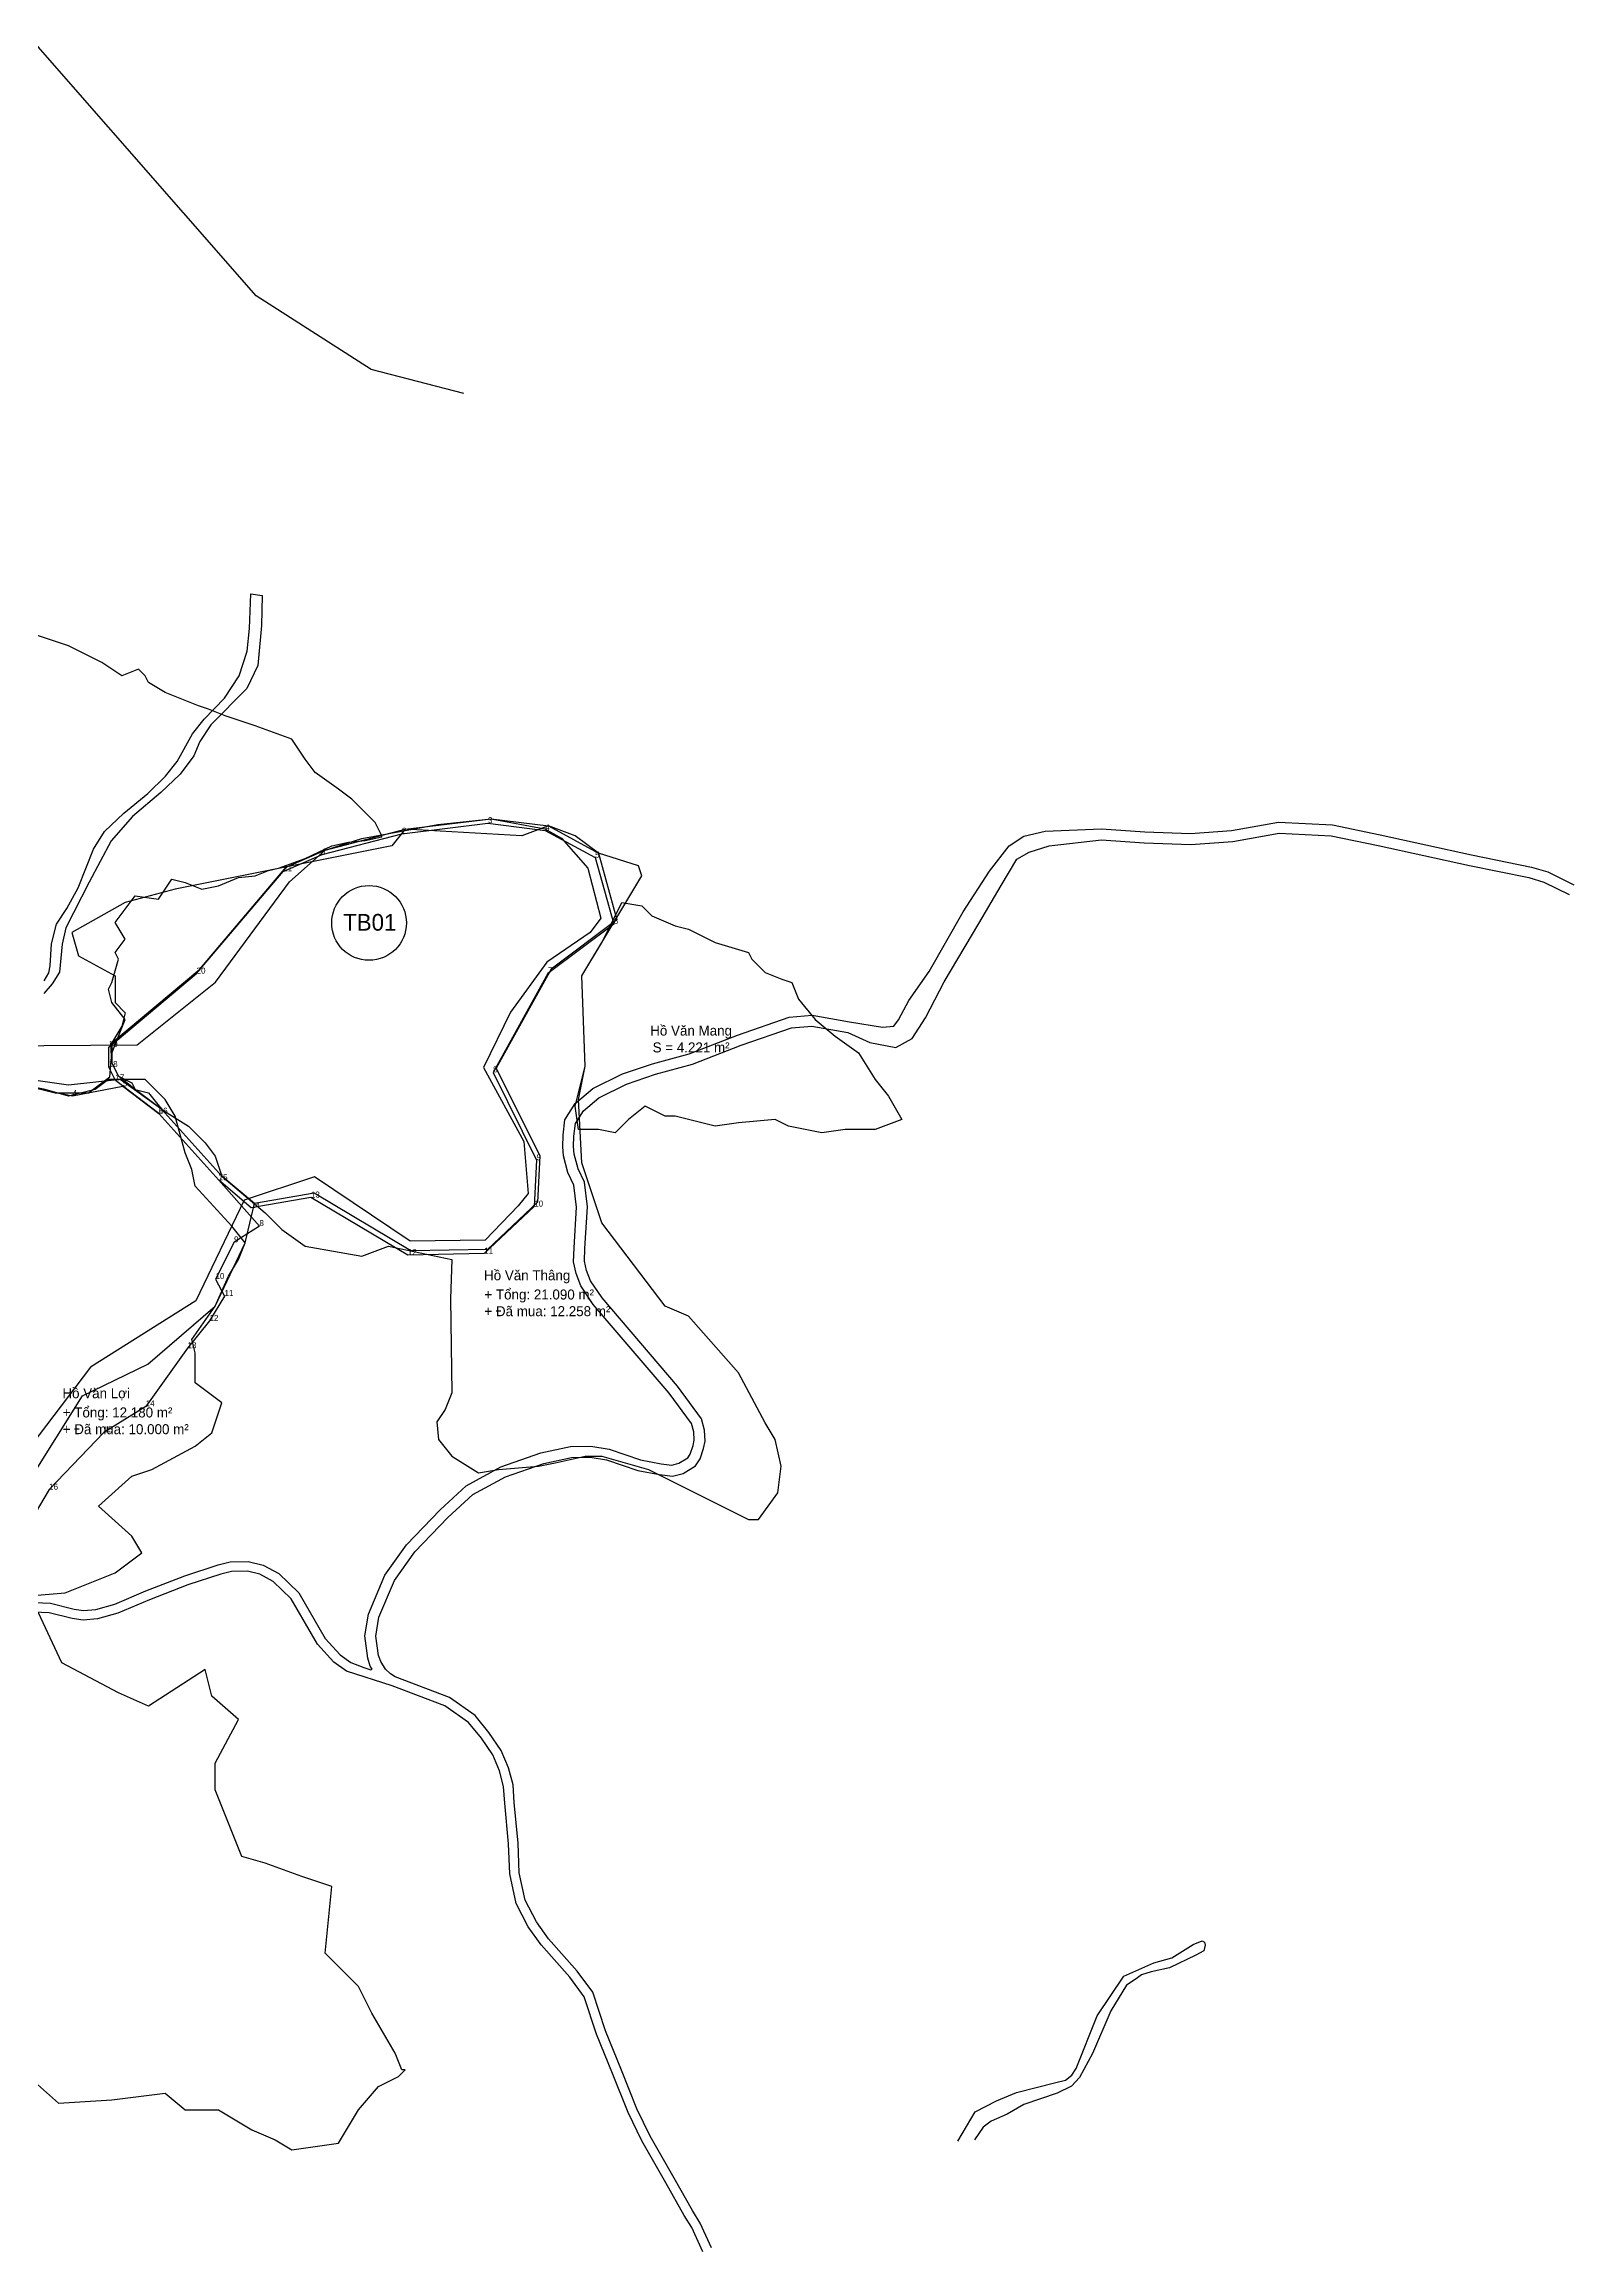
# Model space of a CAD drawing. Extents: x 552101 to 560756, y 1825061 to 1833835.
# Drawn here: x 556266 to 556725, y 1830434 to 1831096 of the extents above; entities that cross this region are included whole.
import ezdxf

# ---------------------------------------------------------------- set-up
doc = ezdxf.new("R2010")
doc.units = 0
for name, color, linetype in [('07', 7, 'Continuous'), ('2', 7, 'Continuous'), ('3', 7, 'Continuous'), ('5', 7, 'Continuous'), ('bien 10.3.24 hc  theo rai thua', 7, 'Continuous'), ('DUONG DAT', 7, 'Continuous'), ('Level 10', 7, 'Continuous'), ('Level 12', 7, 'Continuous'), ('Level 7', 7, 'Continuous'), ('nha', 7, 'Continuous')]:
    doc.layers.add(name, color=color, linetype=linetype)

# ---------------------------------------------------------------- blocks, each defined once
blk = doc.blocks.new('đường đất')
at = {"layer": 'DUONG DAT'}
for points in [[(141341.42, 464929.83), (141340.59, 464931.69), (141340, 464932.61), (141338.61, 464935.09), (141336.77, 464938.3), (141335.73, 464940.45), (141334.54, 464943.41), (141333.32, 464946.42), (141332.38, 464949.27), (141331.3, 464950.76), (141329.1, 464953.21), (141328.12, 464954.58), (141327.19, 464956.36), (141326.71, 464958.62), (141326.62, 464960.91), (141326.34, 464964.01), (141326.24, 464965.28), (141325.92, 464966.46), (141325.42, 464967.68), (141324.55, 464968.95), (141323.58, 464970.15), (141321.76, 464971.41), (141317.75, 464972.95), (141314.28, 464974.07), (141313.3, 464974.76), (141312.07, 464976.13), (141310.06, 464979.58), (141308.69, 464980.9), (141307.67, 464981.45), (141306.72, 464981.68), (141305.51, 464981.65), (141304.69, 464981.45), (141302.19, 464980.65), (141299.26, 464979.5), (141296.86, 464978.47), (141295.31, 464978.04), (141294.2, 464977.95), (141293.38, 464978.07), (141291.63, 464978.51), (141288.11, 464978.66)], [(141291.23, 465026.64), (141291.6, 465027.26), (141291.7, 465027.79), (141291.81, 465029.45), (141292.18, 465030.95), (141292.96, 465032.16), (141293.82, 465033.72), (141294.99, 465036.66), (141295.83, 465038.01), (141297.3, 465039.4), (141299.15, 465040.92), (141300.48, 465042.22), (141301.37, 465043.35), (141302.53, 465045.45), (141303.44, 465046.58), (141304.97, 465048.17), (141306.1, 465049.87), (141306.71, 465051.76), (141306.88, 465053.48), (141306.99, 465056.11), (141307.86, 465055.98), (141307.81, 465053.71), (141307.52, 465050.66), (141306.69, 465048.9), (141303.95, 465046.15), (141303.1, 465044.88), (141302.64, 465043.78), (141301.61, 465042.39), (141300.14, 465040.99), (141297.96, 465039.16), (141296.34, 465037.3), (141294.66, 465034.16), (141292.88, 465030.68), (141292.62, 465029.44), (141292.42, 465027.29), (141291.84, 465026.4), (141291.22, 465025.68)], [(141288.1, 464979.39), (141291.73, 464979.23), (141293.52, 464978.79), (141294.23, 464978.69), (141295.18, 464978.76), (141296.62, 464979.16), (141298.99, 464980.17), (141301.95, 464981.33), (141304.49, 464982.15), (141305.41, 464982.38), (141306.79, 464982.42), (141307.93, 464982.14), (141309.12, 464981.49), (141310.64, 464980.03), (141312.66, 464976.56), (141313.78, 464975.3), (141314.61, 464974.73), (141315.59, 464974.35), (141316.12, 464974.16), (141316.22, 464974.21), (141316.08, 464974.44), (141315.9, 464975.04), (141315.67, 464976.75), (141315.94, 464978.41), (141317.19, 464981.37), (141318.85, 464983.68), (141321.41, 464986.36), (141323.4, 464988.19), (141326.04, 464989.62), (141329.08, 464990.69), (141331.33, 464991.17), (141332.9, 464991.19), (141334.29, 464990.96), (141336.67, 464990.15), (141338.24, 464989.85), (141339.06, 464989.76), (141339.6, 464989.9), (141340.28, 464990.31), (141340.47, 464990.6), (141340.68, 464991.25), (141340.77, 464991.65), (141340.74, 464992.3), (141340.57, 464992.93), (141338.85, 464995.24), (141333.08, 465001.99), (141332.12, 465003.41), (141331.76, 465004.34), (141331.56, 465005.23), (141331.61, 465006.3), (141331.81, 465009.41), (141331.6, 465011.08), (141331.15, 465012.05), (141330.81, 465013.3), (141330.75, 465014), (141330.77, 465014.88), (141330.91, 465016.06), (141331.7, 465017.29), (141333.04, 465018.44), (141335.3, 465019.55), (141337.58, 465020.32), (141340.38, 465021.08), (141344.07, 465022.51), (141348.01, 465023.87), (141349.75, 465024.03), (141352.61, 465023.53), (141355.1, 465023.1), (141355.98, 465023.2), (141356.34, 465023.66), (141357.13, 465025.14), (141358.66, 465027.34), (141361.26, 465031.9), (141363.26, 465035), (141364.77, 465036.92), (141365.87, 465037.66), (141367.51, 465038.05), (141371.81, 465038.21), (141375.09, 465037.99), (141378.58, 465037.86), (141381.7, 465038.09), (141385.29, 465038.72), (141389.41, 465038.51), (141393.04, 465037.77), (141400, 465036.23), (141404.55, 465035.31), (141405.8, 465034.94), (141407.79, 465033.96)], [(141342.09, 464930.13), (141341.23, 464932.03), (141340.63, 464932.98), (141339.24, 464935.45), (141337.42, 464938.64), (141336.4, 464940.74), (141335.22, 464943.68), (141334.01, 464946.68), (141333.04, 464949.61), (141331.86, 464951.22), (141329.67, 464953.67), (141328.74, 464954.96), (141327.88, 464956.61), (141327.43, 464958.71), (141327.35, 464960.95), (141327.06, 464964.07), (141326.96, 464965.4), (141326.61, 464966.7), (141326.06, 464968.03), (141325.13, 464969.38), (141324.08, 464970.69), (141322.11, 464972.06), (141317.99, 464973.64), (141317.63, 464973.85), (141317.24, 464974.22), (141316.88, 464974.8), (141316.71, 464975.25), (141316.51, 464976.74), (141316.74, 464978.18), (141317.92, 464980.96), (141319.49, 464983.15), (141322, 464985.77), (141323.89, 464987.51), (141326.38, 464988.86), (141329.31, 464989.89), (141331.42, 464990.34), (141332.84, 464990.36), (141334.08, 464990.16), (141336.46, 464989.34), (141338.12, 464989.03), (141339.11, 464988.92), (141339.93, 464989.12), (141340.87, 464989.7), (141341.22, 464990.24), (141341.48, 464991.03), (141341.6, 464991.58), (141341.56, 464992.43), (141341.33, 464993.29), (141339.5, 464995.76), (141333.75, 465002.49), (141332.86, 465003.8), (141332.56, 465004.58), (141332.4, 465005.3), (141332.44, 465006.25), (141332.64, 465009.44), (141332.4, 465011.31), (141331.93, 465012.33), (141331.63, 465013.45), (141331.58, 465014.03), (141331.6, 465014.82), (141331.72, 465015.77), (141332.34, 465016.74), (141333.5, 465017.74), (141335.62, 465018.78), (141337.82, 465019.53), (141340.64, 465020.29), (141344.35, 465021.73), (141348.18, 465023.05), (141349.72, 465023.19), (141352.47, 465022.71), (141354.14, 465021.94), (141356.12, 465021.57), (141357.38, 465022.25), (141358.4, 465023.82), (141359.8, 465026.57), (141362.45, 465031), (141364.15, 465033.91), (141365.35, 465035.91), (141366.29, 465036.44), (141367.81, 465036.92), (141371.8, 465037.38), (141375.04, 465037.16), (141378.6, 465037.03), (141381.8, 465037.26), (141385.34, 465037.88), (141389.3, 465037.69), (141392.87, 465036.96), (141399.83, 465035.42), (141404.35, 465034.51), (141405.49, 465034.16), (141407.42, 465033.21)], [(141360.84, 464938.27), (141362.18, 464940.51), (141363.81, 464941.33), (141365.31, 464941.97), (141368.32, 464942.74), (141369.05, 464942.9), (141369.55, 464943.29), (141369.86, 464943.81), (141371.47, 464947.82), (141373.5, 464950.82), (141375.78, 464951.85), (141377.15, 464952.23), (141378.79, 464953.25), (141379.47, 464953.53), (141379.65, 464953.42), (141379.7, 464953.19), (141379.59, 464952.77), (141378.98, 464952.42), (141376.98, 464951.46), (141375.57, 464951.16), (141374.84, 464950.94), (141374.43, 464950.62), (141373.7, 464950.14), (141372.5, 464948.18), (141371.11, 464944.94), (141370.13, 464943.11), (141369.52, 464942.45), (141368.42, 464941.92), (141365.89, 464941.07), (141364.62, 464940.32), (141363.4, 464939.78), (141362.77, 464939.32), (141362.13, 464938.36)]]:
    blk.add_lwpolyline(points, dxfattribs=at)

msp = doc.modelspace()

# ---------------------------------------------------------------- linework, layer by layer
at = {"layer": '07'}
for points in [[(556264.9, 1830782.29), (556268.9, 1830781.29), (556270.9, 1830781.29), (556278.91, 1830781.29), (556278.91, 1830781.29), (556285.35, 1830786.02), (556285.35, 1830786.02), (556285.91, 1830793.18), (556285.91, 1830793.18), (556285.91, 1830793.18), (556285.91, 1830793.18), (556285.91, 1830793.18), (556287.91, 1830798.3), (556289.91, 1830803.3), (556285.91, 1830808.31), (556284.91, 1830812.31), (556285.91, 1830814.31), (556287.91, 1830821.31), (556286.91, 1830823.31), (556289.91, 1830827.32), (556286.91, 1830832.32), (556292.91, 1830840.32), (556299.92, 1830839.32), (556303.92, 1830845.33), (556307.92, 1830844.33), (556312.93, 1830842.33), (556317.93, 1830843.33), (556323.93, 1830845.81), (556328.93, 1830846.35), (556332.94, 1830847.97), (556335.94, 1830848.69), (556343.94, 1830851.58), (556351.95, 1830855.36), (556356.95, 1830856.44), (556361.95, 1830856.98), (556361.95, 1830856.98), (556366.96, 1830858.06), (556366.96, 1830858.06), (556366.96, 1830858.33), (556366.96, 1830858.33), (556366.96, 1830858.33), (556364.95, 1830862.34), (556359.95, 1830867.34), (556357.95, 1830869.34), (556353.95, 1830872.34), (556346.94, 1830877.34), (556343.94, 1830881.35), (556339.94, 1830887.35), (556328.93, 1830891.35), (556319.93, 1830894.35), (556314.93, 1830896.36), (556311.92, 1830897.36), (556301.92, 1830901.36), (556296.92, 1830904.36), (556295.92, 1830906.36), (556293.91, 1830908.36), (556288.91, 1830906.36), (556282.91, 1830910.36), (556272.9, 1830915.37), (556260.9, 1830919.37)], [(556424.99, 1830777.29), (556427.99, 1830789.3), (556427.99, 1830789.3), (556426.99, 1830816.31), (556426.99, 1830816.31), (556433.21, 1830826.68), (556439, 1830838.32), (556445, 1830837.32), (556448, 1830834.32), (556455, 1830831.32), (556459.01, 1830830.32), (556467.01, 1830826.32), (556477.02, 1830823.31), (556478.02, 1830821.31), (556482.02, 1830817.31), (556487.02, 1830815.31), (556490.02, 1830814.31), (556492.03, 1830809.31), (556497.03, 1830803.3), (556503.03, 1830798.3), (556510.04, 1830793.3), (556515.04, 1830785.29), (556519.04, 1830780.29), (556523.04, 1830773.29), (556515.04, 1830770.28), (556506.03, 1830770.28), (556499.03, 1830769.28), (556489.02, 1830771.29), (556485.02, 1830773.29), (556474.02, 1830772.29), (556467.01, 1830771.29), (556455, 1830774.29), (556452, 1830774.29), (556446, 1830777.29), (556441, 1830773.29), (556436.99, 1830769.28), (556431.99, 1830770.28), (556425.99, 1830770.28), (556425.99, 1830770.28), (556424.99, 1830777.29)], [(556259.9, 1830630.21), (556271.9, 1830631.21), (556286.91, 1830637.21), (556294.92, 1830643.21), (556291.91, 1830648.22), (556281.91, 1830657.22), (556291.91, 1830666.23), (556297.92, 1830668.23), (556310.92, 1830675.23), (556315.93, 1830679.23), (556318.93, 1830688.24), (556310.92, 1830694.24), (556310.92, 1830703.25), (556309.92, 1830707.25), (556316.93, 1830717.26), (556320.93, 1830726.26), (556323.93, 1830731.26), (556325.93, 1830736.27), (556321.93, 1830741.27), (556310.92, 1830753.28), (556309.92, 1830758.28), (556307.92, 1830763.28), (556304.92, 1830774.29), (556301.92, 1830779.29), (556295.92, 1830785.29), (556284.91, 1830785.29), (556280.91, 1830782.29), (556272.9, 1830780.29), (556265.9, 1830782.29), (556260.9, 1830783.29)], [(556260.9, 1830486.13), (556269.9, 1830478.12), (556285.91, 1830479.12), (556301.92, 1830481.12), (556307.92, 1830476.12), (556317.93, 1830476.12), (556327.93, 1830470.12), (556334.94, 1830467.12), (556339.94, 1830464.11), (556353.95, 1830466.11), (556359.95, 1830476.12), (556365.96, 1830483.12), (556371.96, 1830486.13), (556373.96, 1830488.13), (556372.96, 1830488.13), (556370.96, 1830493.13), (556363.95, 1830505.14), (556359.95, 1830513.14), (556349.95, 1830523.15), (556351.95, 1830543.16), (556342.94, 1830546.16), (556331.94, 1830550.16), (556324.93, 1830552.16), (556316.93, 1830572.17), (556316.93, 1830580.18), (556323.93, 1830593.19), (556315.93, 1830600.19), (556313.93, 1830608.19), (556296.92, 1830597.19), (556287.91, 1830601.19), (556270.9, 1830610.2), (556263.9, 1830625.2)]]:
    msp.add_lwpolyline(points, dxfattribs=at)
msp.add_lwpolyline([(556477.02, 1830653.22), (556480.02, 1830653.22), (556485.77, 1830661.26), (556486.77, 1830669.23), (556485.02, 1830677.23), (556482.02, 1830682.24), (556474.02, 1830697.24), (556459.01, 1830714.25), (556452, 1830717.26), (556432.99, 1830742.27), (556426.99, 1830760.28), (556425.99, 1830779.29), (556427.99, 1830789.3), (556426.99, 1830816.31), (556445, 1830846.33), (556444, 1830849.33), (556431.95, 1830853.14), (556431.95, 1830853.14), (556424.99, 1830858.33), (556416.98, 1830861.34), (556408.98, 1830858.33), (556373.96, 1830860.34), (556369.96, 1830855.33), (556304.92, 1830842.33), (556289.91, 1830838.32), (556273.9, 1830829.32), (556275.9, 1830822.31), (556286.91, 1830816.31), (556286.91, 1830808.31), (556289.91, 1830805.3), (556288.91, 1830801.3), (556285.91, 1830796.3), (556285.91, 1830790.3), (556287.91, 1830786.29), (556291.91, 1830784.29), (556292.91, 1830782.29), (556296.92, 1830781.29), (556300.92, 1830776.29), (556308.92, 1830771.29), (556313.93, 1830766.28), (556316.93, 1830762.28), (556318.93, 1830756.28), (556331.94, 1830745.27), (556336.94, 1830740.27), (556343.94, 1830735.27), (556360.95, 1830732.26), (556360.95, 1830732.26), (556360.95, 1830732.26), (556368.96, 1830735.27), (556387.97, 1830731.26), (556387.62, 1830719.45), (556387.62, 1830719.45), (556387.62, 1830719.45), (556387.62, 1830719.45), (556387.62, 1830719.45), (556387.62, 1830719.45), (556387.97, 1830691.24), (556385.97, 1830686.24), (556383.47, 1830682.57), (556383.97, 1830677.23), (556387.97, 1830672.23), (556395.97, 1830667.23), (556401.98, 1830668.23), (556413.98, 1830669.23), (556418.98, 1830670.23), (556427.99, 1830672.23), (556432.99, 1830672.23), (556447, 1830668.23)], close=True, dxfattribs=at)
at = {"layer": '2'}
msp.add_lwpolyline([(556391.56, 1830991.08), (556363.8, 1830998.3), (556329.25, 1831020.33), (556263.15, 1831095.88)], dxfattribs=at)
at = {"layer": '3'}
msp.add_circle((556363.13, 1830832.23), 11.21, dxfattribs=at)
at = {"layer": '5'}
msp.add_lwpolyline([(556285.91, 1830796.3), (556312.31, 1830818.33), (556338.3, 1830849), (556349.97, 1830854.1), (556373.96, 1830860.34), (556399.8, 1830863.5), (556416.98, 1830861.34), (556431.95, 1830853.14), (556437.54, 1830833.2), (556417.81, 1830818.39), (556401.33, 1830788.69), (556414.38, 1830762.32), (556413.68, 1830748.4), (556398.65, 1830734.27), (556375.72, 1830733.84), (556346.64, 1830751.11), (556328.71, 1830748), (556318.93, 1830756.28), (556318.93, 1830756.28), (556300.92, 1830776.29), (556292.91, 1830782.29), (556287.91, 1830786.29), (556285.91, 1830790.3), (556285.68, 1830796.11)], dxfattribs=at)
msp.add_lwpolyline([(556288.41, 1830785.29), (556288.41, 1830785.29), (556272.9, 1830783.51), (556253.89, 1830786.29), (556240.89, 1830788.29), (556235.88, 1830785.29), (556235.88, 1830762.22), (556236.12, 1830746.42), (556209.25, 1830721.26), (556216.87, 1830692.24), (556246.15, 1830629.21), (556250.89, 1830628.21), (556261.2, 1830664.92), (556277.14, 1830690.39), (556296.69, 1830699.84), (556316.93, 1830717.26), (556325.93, 1830736.27), (556328.71, 1830748), (556318.93, 1830756.28), (556300.92, 1830776.29)], close=True, dxfattribs=at)
at = {"layer": 'bien 10.3.24 hc  theo rai thua'}
msp.add_lwpolyline([(556251.4, 1830795.34), (556293.49, 1830795.7), (556317.06, 1830814.46), (556339.25, 1830844.51), (556349.97, 1830854.1), (556360.95, 1830857.6), (556383.74, 1830861.74), (556399.8, 1830863.5), (556415.87, 1830860.48), (556420.86, 1830857.61), (556428.78, 1830848.7), (556432.7, 1830833.68), (556429.5, 1830829.32), (556416.51, 1830820.46), (556405.56, 1830805.44), (556397.48, 1830788.83), (556409.63, 1830766.69), (556410.86, 1830751.02), (556407.84, 1830747.37), (556397.94, 1830737.02), (556375.44, 1830736.79), (556346.78, 1830756.03), (556325.67, 1830749.03), (556325.67, 1830749.03), (556311.13, 1830718.82), (556279.55, 1830698.94), (556235.39, 1830640.95)], dxfattribs=at)
at = {"layer": 'Level 10'}
for p, q in [((556349.03, 1830852.77), (556373, 1830859)), ((556373, 1830859), (556398.83, 1830862.17)), ((556398.83, 1830862.17), (556416, 1830860)), ((556416, 1830860), (556430.96, 1830851.81)), ((556337.36, 1830847.67), (556349.03, 1830852.77)), ((556430.96, 1830851.81), (556436.55, 1830831.88)), ((556311.38, 1830817.02), (556337.36, 1830847.67)), ((556436.55, 1830831.88), (556416.83, 1830817.08)), ((556285, 1830795), (556311.38, 1830817.02)), ((556416.83, 1830817.08), (556400.35, 1830787.39)), ((556285, 1830789), (556285, 1830795)), ((556287, 1830785), (556285, 1830789)), ((556300, 1830775), (556287, 1830785)), ((556400.35, 1830787.39), (556413.4, 1830761.04)), ((556262.09, 1830782.81), (556274.14, 1830780.33)), ((556274.14, 1830780.33), (556289.22, 1830783.22)), ((556289.22, 1830783.22), (556300, 1830775)), ((556318, 1830755), (556300, 1830775)), ((556300, 1830775), (556318, 1830755)), ((556413.4, 1830761.04), (556412.7, 1830747.12)), ((556327.77, 1830746.73), (556318, 1830755)), ((556318, 1830755), (556330.23, 1830741.29)), ((556345.7, 1830749.83), (556327.77, 1830746.73)), ((556374.76, 1830732.58), (556345.7, 1830749.83)), ((556412.7, 1830747.12), (556397.67, 1830733.01)), ((556330.23, 1830741.29), (556322.61, 1830736.4)), ((556322.61, 1830736.4), (556317.05, 1830725.38)), ((556397.67, 1830733.01), (556374.76, 1830732.58)), ((556317.05, 1830725.38), (556319.73, 1830720.28)), ((556319.73, 1830720.28), (556315.24, 1830712.82)), ((556315.24, 1830712.82), (556308.63, 1830704.63)), ((556308.63, 1830704.63), (556296.11, 1830687.16)), ((556296.11, 1830687.16), (556283.51, 1830679.37)), ((556283.51, 1830679.37), (556267.1, 1830662.2)), ((556267.1, 1830662.2), (556260.31, 1830650.71))]:
    msp.add_line(p, q, dxfattribs=at)
at = {"layer": 'Level 7'}
for p, q in [((556373, 1830859), (556373, 1830859)), ((556398.83, 1830862.17), (556398.83, 1830862.17)), ((556416, 1830860), (556416, 1830860)), ((556349.03, 1830852.77), (556349.03, 1830852.77)), ((556430.96, 1830851.81), (556430.96, 1830851.81)), ((556337.36, 1830847.67), (556337.36, 1830847.67)), ((556436.55, 1830831.88), (556436.55, 1830831.88)), ((556311.38, 1830817.02), (556311.38, 1830817.02)), ((556416.83, 1830817.08), (556416.83, 1830817.08)), ((556285, 1830795), (556285, 1830795)), ((556285, 1830789), (556285, 1830789)), ((556287, 1830785), (556287, 1830785)), ((556400.35, 1830787.39), (556400.35, 1830787.39)), ((556274.14, 1830780.33), (556274.14, 1830780.33)), ((556289.22, 1830783.22), (556289.22, 1830783.22)), ((556300, 1830775), (556300, 1830775)), ((556300, 1830775), (556300, 1830775)), ((556413.4, 1830761.04), (556413.4, 1830761.04)), ((556318, 1830755), (556318, 1830755)), ((556318, 1830755), (556318, 1830755)), ((556327.77, 1830746.73), (556327.77, 1830746.73)), ((556345.7, 1830749.83), (556345.7, 1830749.83)), ((556412.7, 1830747.12), (556412.7, 1830747.12)), ((556330.23, 1830741.29), (556330.23, 1830741.29)), ((556322.61, 1830736.4), (556322.61, 1830736.4)), ((556374.76, 1830732.58), (556374.76, 1830732.58)), ((556397.67, 1830733.01), (556397.67, 1830733.01)), ((556317.05, 1830725.38), (556317.05, 1830725.38)), ((556319.73, 1830720.28), (556319.73, 1830720.28)), ((556315.24, 1830712.82), (556315.24, 1830712.82)), ((556308.63, 1830704.63), (556308.63, 1830704.63)), ((556296.11, 1830687.16), (556296.11, 1830687.16)), ((556283.51, 1830679.37), (556283.51, 1830679.37)), ((556267.1, 1830662.2), (556267.1, 1830662.2))]:
    msp.add_line(p, q, dxfattribs=at)

# ---------------------------------------------------------------- block references
at = {"layer": 'nha', "xscale": 3.93921, "yscale": 3.93921}
msp.add_blockref('đường đất', (-310.24, -1022.74), dxfattribs=at)

# ---------------------------------------------------------------- texts
at = {"layer": '07'}
for s, height, p in [('TB01', 5.003, (556355.35, 1830829.91)), ('Hồ Văn Mang', 3.0017, (556447.52, 1830798.43)), ('S = 4.221 m²', 3.0017, (556448.25, 1830793.38)), ('Hồ Văn Thâng', 3.0017, (556397.65, 1830725.01)), ('+ Tổng: 21.090 m²', 3.0017, (556397.75, 1830719.25)), ('+ Đã mua: 12.258 m²', 3.0017, (556397.75, 1830714.24)), ('Hồ Văn Lợi', 3.002, (556271.1, 1830689.62)), ('+ Tổng: 12.180 m²', 3.0017, (556271.2, 1830683.86)), ('+ Đã mua: 10.000 m²', 3.0017, (556271.2, 1830678.84))]:
    msp.add_text(s, height=height, dxfattribs=at).set_placement(p)
at = {"layer": 'Level 12'}
for s, p in [('3', (556398.83, 1830862.17)), ('2', (556373, 1830859)), ('4', (556416, 1830860)), ('1', (556349.03, 1830852.77)), ('5', (556430.96, 1830851.81)), ('21', (556337.36, 1830847.67)), ('6', (556436.55, 1830831.88)), ('20', (556311.38, 1830817.02)), ('7', (556416.83, 1830817.08)), ('19', (556285, 1830795)), ('18', (556285, 1830789)), ('17', (556287, 1830785)), ('5', (556289.22, 1830783.22)), ('8', (556400.35, 1830787.39)), ('4', (556274.14, 1830780.33)), ('6', (556300, 1830775)), ('16', (556300, 1830775)), ('9', (556413.4, 1830761.04)), ('7', (556318, 1830755)), ('15', (556318, 1830755)), ('13', (556345.7, 1830749.83)), ('14', (556327.77, 1830746.73)), ('10', (556412.7, 1830747.12)), ('9', (556322.61, 1830736.4)), ('8', (556330.23, 1830741.29)), ('12', (556374.76, 1830732.58)), ('11', (556397.67, 1830733.01)), ('10', (556317.05, 1830725.38)), ('11', (556319.73, 1830720.28)), ('12', (556315.24, 1830712.82)), ('13', (556308.63, 1830704.63)), ('14', (556296.11, 1830687.16)), ('15', (556283.51, 1830679.37)), ('16', (556267.1, 1830662.2))]:
    msp.add_text(s, height=1.8, dxfattribs=at).set_placement(p)

doc.saveas('drawing.dxf')
